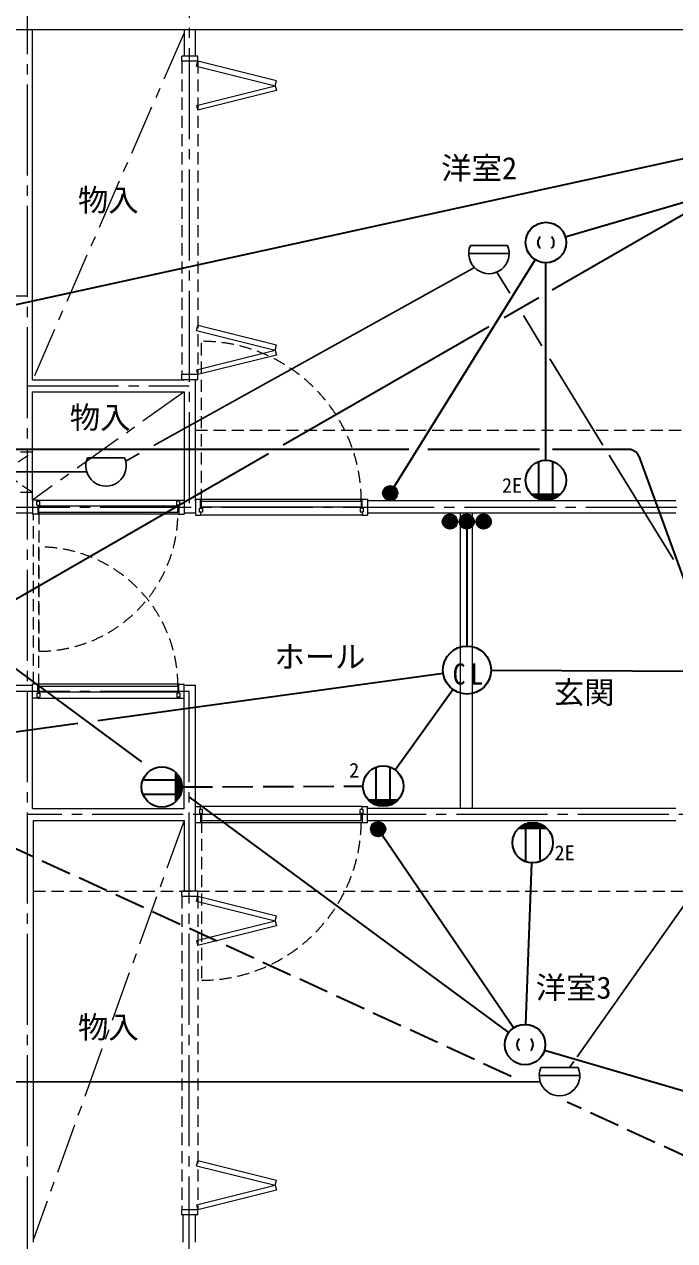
# Model space of a CAD drawing. Units: millimetres at full size, sheet at 1:50; details may follow other scales. Extents: x -9674 to 9699, y -6794 to 6791.
# Drawn here: x 1882 to 5096, y -2255 to 3760 of the extents above; entities that cross this region are included whole.
import ezdxf
from ezdxf.enums import TextEntityAlignment as Align

# ---------------------------------------------------------------- set-up
doc = ezdxf.new("R2010")
doc.units = ezdxf.units.MM
doc.header["$LTSCALE"] = 50
for name, pattern in [('CHAIN1', [8, 5, -1, 1, -1]), ('CHAIN2', [12, 9, -1, 1, -1]), ('DASHED1', [1.8, 1.2, -0.6]), ('DASHED3', [4, 3, -1])]:
    doc.linetypes.add(name, pattern=pattern)
for name, color, linetype, lineweight in [('1-0_芯', 134, 'CHAIN2', 9), ('1-2_間仕切', 134, 'Continuous', 9), ('1-3_建具', 134, 'Continuous', 9), ('1-5_設備', 134, 'Continuous', 9), ('1-7_その他', 134, 'DASHED1', 9), ('1-8_ハッチ', 134, 'Continuous', 9), ('1-C_梁', 134, 'DASHED1', 9), ('2-0_芯', 2, 'Continuous', 35), ('2-E', 2, 'Continuous', 35), ('3-3', 1, 'Continuous', 25), ('3-E', 3, 'Continuous', 35)]:
    doc.layers.add(name, color=color, linetype=linetype, lineweight=lineweight)
doc.layers.add('1-A_文字', color=134, linetype='Continuous')
doc.styles.add('ＭＳ ゴシック', font='')
doc.styles.get('ＭＳ ゴシック').set_extended_font_data('MS Gothic')

msp = doc.modelspace()

# ---------------------------------------------------------------- linework, layer by layer
at = {"layer": '1-0_芯'}
for p, q in [((1897.5, -3587.09), (1897.5, 4842.91)), ((2697.5, 4842.91), (2697.5, 1372.91)), ((-2.5, 2417.91), (1897.5, 2417.91)), ((1897.5, 1972.91), (2697.5, 1972.91)), ((-8542.5, 1372.91), (8067.5, 1372.91)), ((-8542.5, 462.91), (2697.5, 462.91)), ((2697.5, -3587.09), (2697.5, 462.91)), ((8067.5, -147.09), (1897.5, -147.09))]:
    msp.add_line(p, q, dxfattribs=at)
at = {"layer": '1-2_間仕切'}
for p, q in [((1923.5, 2002.91), (1923.5, 3732.91)), ((2671.5, 3732.91), (2671.5, 3602.91)), ((2727.5, 3602.91), (2727.5, 3732.91)), ((1923.5, 2002.91), (2671.5, 2002.91)), ((2727.5, 1403.91), (2727.5, 2002.91)), ((1923.5, 1407.91), (1923.5, 1942.91)), ((5102.5, 1403.91), (3577.5, 1403.91)), ((1923.5, 1342.91), (97.5, 1342.91)), ((2727.5, 1342.91), (2671.5, 1342.91)), ((5102.5, 1342.91), (3577.5, 1342.91)), ((967.5, 492.91), (1923.5, 492.91)), ((1923.5, -117.09), (1923.5, 492.91)), ((2671.5, 492.91), (2727.5, 492.91)), ((2671.5, -117.09), (2671.5, 492.91)), ((2727.5, -117.09), (2727.5, 492.91)), ((1923.5, -117.09), (2671.5, -117.09)), ((5102.5, -117.09), (3577.5, -117.09)), ((1927.5, -177.09), (2671.5, -177.09)), ((1927.5, -2262.09), (1927.5, -177.09)), ((2671.5, -177.09), (2671.5, -527.09)), ((2727.5, -527.09), (2727.5, -177.09)), ((5102.5, -178.09), (3577.5, -178.09)), ((2667.5, -2262.09), (2667.5, -2127.09)), ((2727.5, -2262.09), (2727.5, -2127.09))]:
    msp.add_line(p, q, dxfattribs=at)
msp.add_lwpolyline([(1923.5, 1942.91), (2671.5, 1942.91), (2671.5, 1402.91)], dxfattribs=at)
at = {"layer": '1-3_建具'}
for p, q in [((2740, 3602.91), (2660, 3602.91)), ((2733.94, 3553.66), (2740, 3577.91)), ((2740, 3577.91), (2740, 3602.91)), ((2733.94, 3359.63), (3121.99, 3456.65)), ((3128.06, 3432.39), (2740, 3335.38)), ((3121.99, 3456.65), (3128.06, 3432.39)), ((2733.94, 3359.63), (2740, 3335.38)), ((2733.94, 2246.2), (2740, 2270.45)), ((2733.94, 2246.2), (3121.99, 2149.18)), ((3128.06, 2173.43), (2740, 2270.45)), ((3121.99, 2149.18), (3128.06, 2173.43)), ((2733.94, 2052.17), (2740, 2027.91)), ((2740, 2027.91), (2660, 2027.91)), ((2660, 2002.91), (2660, 2027.91)), ((2740, 2002.91), (2660, 2002.91)), ((2740, 2002.91), (2740, 2027.91)), ((1943.5, 1402.91), (1958.5, 1402.91)), ((1943.5, 1382.91), (1943.5, 1402.91)), ((1948.5, 1407.91), (1948.5, 1402.91)), ((1948.5, 1407.91), (2646.5, 1407.91)), ((1958.5, 1382.91), (1958.5, 1402.91)), ((2636.5, 1382.91), (2636.5, 1402.91)), ((2651.5, 1402.91), (2636.5, 1402.91)), ((2646.5, 1407.91), (2646.5, 1402.91)), ((2651.5, 1382.91), (2651.5, 1402.91)), ((2727.5, 1412.91), (2727.5, 1332.91)), ((2727.5, 1412.91), (2752.5, 1412.91)), ((2757.5, 1372.91), (2757.5, 1402.91)), ((2757.5, 1402.91), (3547.5, 1402.91)), ((3547.5, 1402.91), (3547.5, 1372.91)), ((3552.5, 1367.91), (3552.5, 1412.91)), ((1948.5, 1337.91), (1923.5, 1337.91)), ((1943.5, 1382.91), (1958.5, 1382.91)), ((1948.5, 1382.91), (1948.5, 1337.91)), ((2646.5, 1337.91), (1948.5, 1337.91)), ((1953.5, 1347.91), (1953.5, 1377.91)), ((2641.5, 1377.91), (1953.5, 1377.91)), ((1953.5, 1347.91), (2641.5, 1347.91)), ((2651.5, 1382.91), (2636.5, 1382.91)), ((2641.5, 1347.91), (2641.5, 1377.91)), ((2646.5, 1382.91), (2646.5, 1337.91)), ((2646.5, 1337.91), (2671.5, 1337.91)), ((2727.5, 1332.91), (2752.5, 1332.91)), ((2747.5, 1367.91), (2762.5, 1367.91)), ((2747.5, 1347.91), (2747.5, 1367.91)), ((2762.5, 1347.91), (2747.5, 1347.91)), ((2752.5, 1347.91), (2752.5, 1332.91)), ((3552.5, 1332.91), (2752.5, 1332.91)), ((3547.5, 1372.91), (2757.5, 1372.91)), ((2762.5, 1367.91), (2762.5, 1347.91)), ((3542.5, 1367.91), (3542.5, 1347.91)), ((3557.5, 1367.91), (3542.5, 1367.91)), ((3557.5, 1347.91), (3542.5, 1347.91)), ((3552.5, 1347.91), (3552.5, 1332.91)), ((3552.5, 1332.91), (3577.5, 1332.91)), ((3557.5, 1367.91), (3557.5, 1347.91)), ((1948.5, 497.91), (1923.5, 497.91)), ((1948.5, 452.91), (1948.5, 497.91)), ((2646.5, 497.91), (1948.5, 497.91)), ((1953.5, 487.91), (1953.5, 457.91)), ((1953.5, 487.91), (2641.5, 487.91)), ((2641.5, 487.91), (2641.5, 457.91)), ((2646.5, 497.91), (2671.5, 497.91)), ((2646.5, 452.91), (2646.5, 497.91)), ((2671.5, 487.91), (2671.5, 497.91)), ((1943.5, 452.91), (1943.5, 432.91)), ((1943.5, 452.91), (1958.5, 452.91)), ((1943.5, 432.91), (1958.5, 432.91)), ((1948.5, 427.91), (1948.5, 432.91)), ((1948.5, 427.91), (2646.5, 427.91)), ((2641.5, 457.91), (1953.5, 457.91)), ((1958.5, 452.91), (1958.5, 432.91)), ((2636.5, 452.91), (2636.5, 432.91)), ((2651.5, 452.91), (2636.5, 452.91)), ((2651.5, 432.91), (2636.5, 432.91)), ((2646.5, 427.91), (2646.5, 432.91)), ((2646.5, 427.91), (2671.5, 427.91)), ((2651.5, 452.91), (2651.5, 432.91)), ((2727.5, -187.09), (2727.5, -107.09)), ((2727.5, -107.09), (2752.5, -107.09)), ((2752.5, -122.09), (2752.5, -107.09)), ((3552.5, -107.09), (2752.5, -107.09)), ((3552.5, -107.09), (3577.5, -107.09)), ((3552.5, -122.09), (3552.5, -107.09)), ((2762.5, -122.09), (2747.5, -122.09)), ((2747.5, -122.09), (2747.5, -142.09)), ((2747.5, -142.09), (2762.5, -142.09)), ((2757.5, -147.09), (2757.5, -177.09)), ((3547.5, -147.09), (2757.5, -147.09)), ((2757.5, -177.09), (3547.5, -177.09)), ((2762.5, -142.09), (2762.5, -122.09)), ((3542.5, -142.09), (3542.5, -122.09)), ((3557.5, -122.09), (3542.5, -122.09)), ((3557.5, -142.09), (3542.5, -142.09)), ((3547.5, -177.09), (3547.5, -147.09)), ((3552.5, -142.09), (3552.5, -187.09)), ((3557.5, -142.09), (3557.5, -122.09)), ((2727.5, -187.09), (2752.5, -187.09)), ((2740, -527.09), (2660, -527.09)), ((2740, -552.09), (2740, -527.09)), ((2733.94, -576.34), (2740, -552.09)), ((2733.94, -770.37), (3121.99, -673.35)), ((3128.06, -697.61), (2740, -794.62)), ((3121.99, -673.35), (3128.06, -697.61)), ((2733.94, -770.37), (2740, -794.62)), ((2733.94, -1883.8), (2740, -1859.55)), ((3128.06, -1956.57), (2740, -1859.55)), ((2733.94, -1883.8), (3121.99, -1980.82)), ((3121.99, -1980.82), (3128.06, -1956.57)), ((2740, -2102.09), (2660, -2102.09)), ((2660, -2127.09), (2660, -2102.09)), ((2733.94, -2077.83), (2740, -2102.09)), ((2740, -2127.09), (2740, -2102.09)), ((2740, -2127.09), (2660, -2127.09))]:
    msp.add_line(p, q, dxfattribs=at)
at = {"layer": '1-3_建具', "linetype": 'DASHED1'}
for p, q in [((2660, 3577.91), (2660, 2027.91)), ((2740, 3577.91), (2740, 2027.91)), ((2757.5, 1402.91), (2757.5, 2192.91)), ((1953.5, 1347.91), (1953.5, 659.91)), ((1953.5, 487.91), (1953.5, 1175.91)), ((2757.5, -177.09), (2757.5, -967.09)), ((2660, -552.09), (2660, -2102.09)), ((2740, -552.09), (2740, -2102.09))]:
    msp.add_line(p, q, dxfattribs=at)
at = {"layer": '1-3_建具'}
for points in [[(2740, 3577.91), (2660, 3577.91), (2660, 3602.91)], [(2733.94, 3553.66), (3121.99, 3456.65), (3128.06, 3480.9), (2740, 3577.91)], [(2733.94, 2052.17), (3121.99, 2149.18), (3128.06, 2124.93), (2740, 2027.91)], [(1948.5, 1407.91), (1923.5, 1407.91), (1923.5, 1337.91)], [(2646.5, 1407.91), (2671.5, 1407.91), (2671.5, 1337.91)], [(2752.5, 1367.91), (2752.5, 1412.91), (3552.5, 1412.91)], [(3552.5, 1412.91), (3577.5, 1412.91), (3577.5, 1332.91)], [(1948.5, 427.91), (1923.5, 427.91), (1923.5, 497.91)], [(3552.5, -187.09), (3577.5, -187.09), (3577.5, -107.09)], [(2752.5, -142.09), (2752.5, -187.09), (3552.5, -187.09)], [(2740, -552.09), (2660, -552.09), (2660, -527.09)], [(2733.94, -576.34), (3121.99, -673.35), (3128.06, -649.1), (2740, -552.09)], [(2733.94, -2077.83), (3121.99, -1980.82), (3128.06, -2005.07), (2740, -2102.09)]]:
    msp.add_lwpolyline(points, dxfattribs=at)
at = {"layer": '1-3_建具', "linetype": 'DASHED1'}
for centre, radius, start, end in [((2757.5, 1402.91), 790, 360, 90), ((1953.5, 1347.91), 688, 270, 0), ((1953.5, 487.91), 688, 0, 90), ((2757.5, -177.09), 790, 270, 0)]:
    msp.add_arc(centre, radius, start, end, dxfattribs=at)
at = {"layer": '1-5_設備'}
for p, q in [((4037.5, -117.09), (4037.5, 1342.91)), ((4097.5, -117.09), (4097.5, 1342.91))]:
    msp.add_line(p, q, dxfattribs=at)
at = {"layer": '1-7_その他', "linetype": 'CHAIN1'}
for p, q in [((2671.5, 3717.91), (1923.5, 2002.91)), ((2671.5, 1942.91), (1923.5, 1407.91)), ((2072.5, 1545.32), (1457.5, 1545.32)), ((2671.5, -177.09), (1927.5, -2247.09))]:
    msp.add_line(p, q, dxfattribs=at)
at = {"layer": '1-7_その他'}
for p, q in [((1923.5, 1645.32), (1627.5, 1645.32)), ((1627.5, 1445.32), (1923.5, 1645.32)), ((1923.5, 1445.32), (1627.5, 1645.32)), ((1923.5, 1445.32), (1627.5, 1445.32))]:
    msp.add_line(p, q, dxfattribs=at)
at = {"layer": '1-8_ハッチ'}
msp.add_line((5922.5, 3732.91), (-6707.5, 3732.91), dxfattribs=at)
at = {"layer": '1-C_梁'}
for p, q in [((2727.5, 1752.91), (5957.5, 1752.91)), ((1927.5, 497.91), (1927.5, 1337.91)), ((1927.5, -527.09), (5957.5, -527.09))]:
    msp.add_line(p, q, dxfattribs=at)
at = {"layer": '2-0_芯'}
for p, q in [((4555.71, 2709.32), (5720.25, 3051.33)), ((5287.04, 2904.86), (4491.12, 2445.72)), ((3709.36, 1472.77), (4407.01, 2596.2)), ((4459.77, 1605.41), (4459.77, 2581.15)), ((4425.38, 2407.8), (4253.92, 2308.9)), ((4177.52, 2264.82), (3162.29, 1679.18)), ((3088.68, 1636.72), (1627.5, 793.83)), ((4424.77, 1411.7), (4424.77, 1599.09)), ((4494.77, 1411.7), (4494.77, 1599.09)), ((3661.56, 1420.58), (3661.56, 1463.79)), ((3671.16, 1411.73), (3671.16, 1472.64)), ((3680.76, 1407.48), (3680.76, 1476.89)), ((3690.36, 1406.18), (3690.36, 1478.19)), ((3699.97, 1407.48), (3699.97, 1476.89)), ((3709.57, 1411.73), (3709.57, 1472.64)), ((3719.17, 1420.58), (3719.17, 1463.79)), ((4531.18, 1435.38), (4388.35, 1435.38)), ((4528.11, 1432.38), (4391.43, 1432.38)), ((4521.08, 1426.38), (4398.46, 1426.38)), ((4512.45, 1420.38), (4407.09, 1420.38)), ((4501.23, 1414.38), (4418.3, 1414.38)), ((4484.09, 1408.38), (4435.45, 1408.38)), ((3966.19, 1271.04), (3966.19, 1331.96)), ((3975.79, 1266.8), (3975.79, 1336.21)), ((3985.4, 1265.5), (3985.4, 1337.51)), ((3995, 1266.8), (3995, 1336.21)), ((4004.6, 1271.04), (4004.6, 1331.96)), ((4049.54, 1271.04), (4049.54, 1331.96)), ((4059.14, 1266.8), (4059.14, 1336.21)), ((4068.74, 1265.5), (4068.74, 1337.51)), ((4078.35, 1266.8), (4078.35, 1336.21)), ((4087.95, 1271.04), (4087.95, 1331.96)), ((4132.89, 1271.04), (4132.89, 1331.96)), ((4142.49, 1266.8), (4142.49, 1336.21)), ((4152.09, 1265.5), (4152.09, 1337.51)), ((4161.69, 1266.8), (4161.69, 1336.21)), ((4171.3, 1271.04), (4171.3, 1331.96)), ((3956.59, 1279.9), (3956.59, 1323.11)), ((4014.2, 1279.9), (4014.2, 1323.11)), ((4039.94, 1279.9), (4039.94, 1323.11)), ((4068.74, 1265.5), (4068.74, 685.93)), ((4097.55, 1279.9), (4097.55, 1323.11)), ((4123.29, 1279.9), (4123.29, 1323.11)), ((4180.9, 1279.9), (4180.9, 1323.11)), ((2462.68, 113.43), (1627.5, 730.07)), ((2244.9, 317.44), (3952.32, 551.06)), ((4188.77, 566.59), (5477.26, 560.34)), ((3714.33, 74.46), (4000.48, 470.86)), ((1343.84, 194.15), (2146.38, 303.96)), ((2631.9, -82.47), (2631.9, 60.36)), ((3620.79, -100.34), (3620.79, 87.05)), ((3690.79, -100.34), (3690.79, 87.05)), ((2468.19, 23.95), (2655.58, 23.95)), ((2634.9, -79.39), (2634.9, 57.29)), ((2640.9, -72.36), (2640.9, 50.26)), ((2646.9, -63.73), (2646.9, 41.63)), ((2652.9, -52.52), (2652.9, 30.41)), ((2658.9, -35.37), (2658.9, 13.27)), ((2468.19, -46.05), (2655.58, -46.05)), ((4276.35, -1225.67), (2697.47, -59.93)), ((3727.2, -76.66), (3584.37, -76.66)), ((3724.13, -79.66), (3587.44, -79.66)), ((3717.1, -85.66), (3594.48, -85.66)), ((3708.47, -91.66), (3603.11, -91.66)), ((3697.25, -97.66), (3614.32, -97.66)), ((3680.11, -103.66), (3631.47, -103.66)), ((3602.07, -240.86), (3602.07, -197.65)), ((3611.67, -249.71), (3611.67, -188.8)), ((3621.27, -253.96), (3621.27, -184.55)), ((3630.87, -255.26), (3630.87, -183.25)), ((3640.48, -253.96), (3640.48, -184.55)), ((3650.08, -249.71), (3650.08, -188.8)), ((3659.68, -240.86), (3659.68, -197.65)), ((4465.95, -216.6), (4323.12, -216.6)), ((4462.88, -213.6), (4326.2, -213.6)), ((4455.85, -207.6), (4333.23, -207.6)), ((4447.22, -201.6), (4341.86, -201.6)), ((4436, -195.6), (4353.07, -195.6)), ((4359.54, -192.92), (4359.54, -380.31)), ((4418.86, -189.6), (4370.22, -189.6)), ((4429.54, -192.92), (4429.54, -380.31)), ((4300.5, -1202.42), (3651.14, -249.01)), ((4360.57, -1185.14), (4390.76, -386.56)), ((4452.79, -1313.04), (5720.19, -1682.3))]:
    msp.add_line(p, q, dxfattribs=at)
for centre, radius in [((4459.77, 2681.15), 100), ((4459.77, 1505.39), 100.02), ((3690.36, 1442.19), 36.01), ((3985.4, 1301.5), 36.01), ((4068.74, 1301.5), 36.01), ((4152.09, 1301.5), 36.01), ((2561.89, -11.05), 100.02), ((3655.79, -6.64), 100.02), ((3630.87, -219.25), 36.01), ((4394.54, -286.61), 100.02), ((4356.79, -1285.07), 100)]:
    msp.add_circle(centre, radius, dxfattribs=at)
for centre, start, end in [((4459.85, 2681.15), 134.60825, 225.39172), ((4459.69, 2681.15), 314.60825, 45.39172), ((4356.87, -1285.07), 134.60825, 225.39172), ((4356.71, -1285.07), 314.60825, 45.39172)]:
    msp.add_arc(centre, 40.08, start, end, dxfattribs=at)
at = {"layer": '2-E', "linetype": 'DASHED3'}
msp.add_line((2661.91, -10.65), (3555.77, -7.05), dxfattribs=at)
at = {"layer": '2-E'}
msp.add_circle((4070, 567.16), 118.77, dxfattribs=at)
at = {"layer": '3-3'}
for p, q in [((4086.86, 2667.01), (4270.23, 2667.01)), ((4078.52, 2627), (4278.56, 2627)), ((2521.8, 1677.62), (4106.88, 2557.23)), ((4280.9, 2430.29), (4216.85, 2534.61)), ((4440.12, 2170.99), (4348.7, 2319.88)), ((4741.65, 1679.92), (4480.02, 2106.02)), ((2383.28, 1600.74), (2449.52, 1637.5)), ((5089.69, 1113.1), (4772.82, 1629.16)), ((2194.46, 1616.85), (2377.83, 1616.85)), ((1640.33, 1546.84), (2190.72, 1546.84)), ((4613.66, -1345.6), (5486.23, -107.09)), ((4576.44, -1398.44), (4597.2, -1368.96)), ((4427.09, -1438.44), (4627.13, -1438.44)), ((4435.42, -1398.44), (4618.79, -1398.44)), ((923.06, -1468.45), (4431.69, -1468.45))]:
    msp.add_line(p, q, dxfattribs=at)
for centre in [(4178.54, 2627.01), (2286.14, 1576.86), (4527.11, -1438.43)]:
    msp.add_arc(centre, 100.03, 156.4305, 23.56947, dxfattribs=at)
at = {"layer": '3-E'}
for p, q in [((5695.62, 3216.61), (729.77, 2130.78)), ((3783.2, 1657.63), (1355.88, 1657.63)), ((4428.82, 1657.63), (3876.62, 1657.63)), ((4871.34, 1657.63), (4493.18, 1657.63)), ((4918.31, 1624.77), (5293.61, 595.89))]:
    msp.add_line(p, q, dxfattribs=at)
at = {"layer": '3-E', "linetype": 'DASHED3'}
for p, q in [((4288.06, -1442.2), (1250.29, -46.62)), ((5725.35, -2102.5), (4565.38, -1569.6))]:
    msp.add_line(p, q, dxfattribs=at)
at = {"layer": '3-E'}
msp.add_arc((4871.34, 1607.63), 50, 20.04012, 90, dxfattribs=at)

# ---------------------------------------------------------------- texts
at = {"layer": '1-A_文字', "style": 'ＭＳ ゴシック'}
for s, p in [('洋室2', (3942.75, 2961.09)), ('物入', (2147.5, 2802.91)), ('物入', (2107.22, 1727.97)), ('ホール', (3118.15, 545.02)), ('玄関', (4498.73, 368.74)), ('洋室3', (4409.46, -1091.12)), ('物入', (2147.5, -1287.09))]:
    msp.add_text(s, height=110, dxfattribs=at).set_placement(p, align=Align.BOTTOM_LEFT)
at = {"layer": '2-0_芯', "color": 7, "style": 'ＭＳ ゴシック'}
for s, p in [('2E', (4242.83, 1421.51)), ('2', (3487.55, 12.9)), ('2E', (4502.48, -395.39))]:
    msp.add_text(s, height=73.31, dxfattribs=at).set_placement(p, align=Align.BOTTOM_LEFT)
at = {"layer": '2-E', "color": 7, "insert": (3998.92, 493.57), "char_height": 104.5, "attachment_point": 7, "style": 'ＭＳ ゴシック'}
msp.add_mtext('\\T1.36;\\W0.9;CL', dxfattribs=at)

doc.saveas('drawing.dxf')
